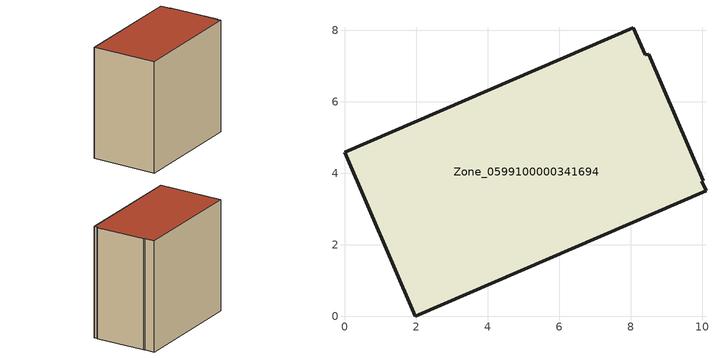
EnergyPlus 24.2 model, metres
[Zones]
Zone_0599100000341694
 floor ground (C_G): 1.98,0 0,4.59 8.08,8.07 8.41,7.32 8.51,7.34 10.04,3.79 9.99,3.77 10.11,3.51 z3.7
 wall outside (C_F): 0,4.59 1.98,0 10.11,3.51 9.99,3.77 10.04,3.79 8.51,7.34 8.41,7.32 8.08,8.07 0,4.59 z3.7:12.24
 roof outside (C_R): 10.04,3.79 8.51,7.34 8.41,7.32 8.08,8.07 0,4.59 1.98,0 10.11,3.51 9.99,3.77 z12.24
[BUILDING]
Pand.0599100000341694: North Axis=0; Terrain=City; Loads Convergence Tolerance Value=0.04; Temperature Convergence Tolerance Value=0.4; Solar Distribution=FullExterior; Maximum Number of Warmup Days=25; Minimum Number of Warmup Days=1
[Site:Location]
Rotterdam.The.Hague.AP_ZH_NLD Design_Conditions: Latitude=51.96; Longitude=4.45; Time Zone=1; Elevation=-4.5
[SITE:GROUNDTEMPERATURE:BUILDINGSURFACE]
18, 18, 18, 18, 18, 18, 18, 18, 18, 18, 18, 18
[MATERIAL] Thermal Absorptance=0.9; Solar Absorptance=0.7; Visible Absorptance=0.7
Name | Roughness | Thickness | Conductivity | Density | Specific Heat
G.TI.1992-2005 | MediumSmooth | 0.15 | 0.06 | 540 | 1210
F.TI.1992-2005 | Rough | 0.3 | 0.12 | 1920 | 840
R.TI.1992-2005 | MediumRough | 0.2 | 0.08 | 1500 | 1000
[CONSTRUCTION]
C_G: G.TI.1992-2005
C_F: F.TI.1992-2005
C_R: R.TI.1992-2005
[ZONE]
Zone_0599100000341694: Type=1; Multiplier=1; Ceiling Height=Autocalculate; Volume=Autocalculate; Floor Area=autocalculate; Part of Total Floor Area=Yes
[ZONEINFILTRATION:DESIGNFLOWRATE]
Infil_Zone_0599100000341694: Zone or ZoneList or Space or SpaceList=Zone_0599100000341694; Schedule=AlwaysOn; Design Flow Rate Calculation Method=Flow/Area; Flow Rate per Floor Area=0.0015; Constant Term Coefficient=1; Temperature Term Coefficient=0; Velocity Term Coefficient=0; Velocity Squared Term Coefficient=0
[HVACTEMPLATE:ZONE:IDEALLOADSAIRSYSTEM]
Zone_0599100000341694: Maximum Heating Supply Air Temperature=50; Minimum Cooling Supply Air Temperature=13; Maximum Heating Supply Air Humidity Ratio=0.0156; Minimum Cooling Supply Air Humidity Ratio=0.0077; Heating Limit=NoLimit; Cooling Limit=NoLimit; Dehumidification Control Type=ConstantSensibleHeatRatio; Cooling Sensible Heat Ratio=0.7; Dehumidification Setpoint=60; Humidification Control Type=None; Humidification Setpoint=30; Outdoor Air Method=None; Outdoor Air Flow Rate per Person=0.00944; Outdoor Air Flow Rate per Zone Floor Area=0; Outdoor Air Flow Rate per Zone=0; Demand Controlled Ventilation Type=None; Outdoor Air Economizer Type=NoEconomizer; Heat Recovery Type=None; Sensible Heat Recovery Effectiveness=0.7; Latent Heat Recovery Effectiveness=0.65
[ZONECONTROL:THERMOSTAT]
ThermostatControl_Zone_0599100000341694: Zone or ZoneList=Zone_0599100000341694; Control Type Schedule=DualSetpointControlType; Control 1=Thermostat_Zone_0599100000341694; Temperature Difference Between Cutout And Setpoint=0
[THERMOSTATSETPOINT:DUALSETPOINT]
Thermostat_Zone_0599100000341694: Heating Setpoint Temperature Schedule=HeatingSetpoint_Zone_0599100000341694; Cooling Setpoint Temperature Schedule=CoolingSetpoint_Zone_0599100000341694
[SCHEDULE:COMPACT]
HeatingSetpoint_Zone_0599100000341694: Through: 12/31, For: AllDays, Until: 24:00, 21
CoolingSetpoint_Zone_0599100000341694: Through: 12/31, For: AllDays, Until: 24:00, 24
DualSetpointControlType: Through: 12/31, For: AllDays, Until: 24:00, 4
AlwaysOn: Through: 12/31, For: AllDays, Until: 24:00, 1
